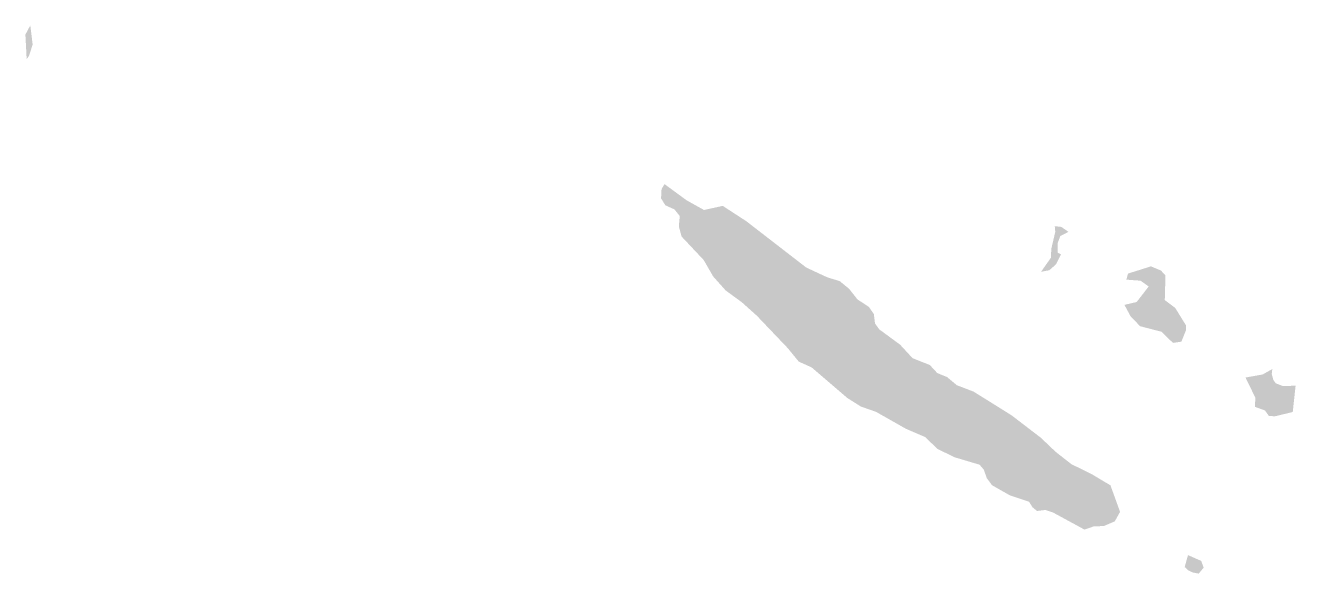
# Model space of a CAD drawing. Header units: inches. Extents: x -180 to 180, y -58 to 84.
# Drawn here: x 159.93 to 168.14, y -22.66 to -19.11 of the extents above; entities that cross this region are included whole.
import ezdxf

# ---------------------------------------------------------------- set-up
doc = ezdxf.new("R2010")
doc.units = ezdxf.units.IN
doc.header["$MEASUREMENT"] = 0

msp = doc.modelspace()

# ---------------------------------------------------------------- hatches: boundary and pattern name
for points in [[(159.9518, -19.3117), (159.9364, -19.3331), (159.9282, -19.1743), (159.9599, -19.1146), (159.9751, -19.2383), (159.9518, -19.3117)], [(164.2023, -20.2461), (164.3151, -20.3089), (164.4359, -20.2822), (164.5881, -20.3812), (164.9757, -20.6811), (165.1119, -20.7445), (165.1918, -20.7688), (165.2523, -20.818), (165.3066, -20.887), (165.3806, -20.9358), (165.4125, -20.9813), (165.4205, -21.0428), (165.4472, -21.0806), (165.5824, -21.18), (165.6628, -21.2672), (165.7746, -21.3117), (165.8229, -21.3638), (165.8854, -21.3892), (165.9495, -21.4424), (166.0578, -21.4839), (166.3033, -21.6372), (166.493, -21.7828), (166.5875, -21.8729), (166.6896, -21.953), (166.8201, -22.017), (166.9424, -22.0901), (167.0043, -22.2615), (166.9703, -22.3229), (166.9, -22.3533), (166.835, -22.3555), (166.7741, -22.3762), (166.5706, -22.2655), (166.5222, -22.2492), (166.468, -22.2561), (166.4377, -22.2315), (166.4164, -22.1962), (166.2923, -22.1551), (166.1767, -22.0892), (166.1432, -22.0444), (166.1237, -21.9888), (166.0961, -21.9566), (165.933, -21.908), (165.8234, -21.8538), (165.7438, -21.7773), (165.6202, -21.7242), (165.4276, -21.615), (165.3286, -21.5801), (165.242, -21.5255), (165.0102, -21.3269), (164.9274, -21.2898), (164.8553, -21.2016), (164.6557, -20.9921), (164.5595, -20.9059), (164.4547, -20.8291), (164.3745, -20.7393), (164.3129, -20.6327), (164.1697, -20.4802), (164.1521, -20.4149), (164.1581, -20.3479), (164.1236, -20.3049), (164.065, -20.2786), (164.0373, -20.2336), (164.0405, -20.1729), (164.0597, -20.1415), (164.2023, -20.2461)], [(166.5468, -20.6987), (166.4936, -20.7086), (166.5578, -20.6171), (166.5597, -20.5611), (166.5854, -20.4505), (166.5825, -20.4134), (166.6247, -20.4183), (166.6708, -20.4502), (166.6179, -20.4775), (166.6003, -20.5254), (166.6021, -20.5854), (166.6226, -20.5963), (166.5889, -20.6619), (166.5468, -20.6987)], [(167.4009, -21.1606), (167.3462, -21.1687), (167.2732, -21.0968), (167.1339, -21.0606), (167.0727, -20.9973), (167.0327, -20.9226), (167.1117, -20.9041), (167.1895, -20.8035), (167.1364, -20.7661), (167.045, -20.7595), (167.0558, -20.7202), (167.204, -20.6735), (167.2689, -20.7006), (167.2979, -20.7325), (167.2935, -20.8915), (167.3608, -20.9421), (167.4306, -21.0553), (167.4303, -21.087), (167.4009, -21.1606)], [(168.0109, -21.43), (168.0579, -21.4484), (168.1391, -21.4452), (168.1207, -21.6158), (168.0064, -21.6432), (167.9668, -21.6416), (167.9413, -21.6058), (167.8759, -21.5821), (167.8791, -21.5236), (167.8154, -21.3927), (167.926, -21.3729), (167.9885, -21.3379), (167.985, -21.3697), (167.9946, -21.4069), (168.0109, -21.43)], [(167.5444, -22.6232), (167.5127, -22.6611), (167.4734, -22.6533), (167.4437, -22.6392), (167.4221, -22.6186), (167.4435, -22.5414), (167.5295, -22.5792), (167.5444, -22.6232)]]:
    msp.add_hatch(color=256).paths.add_polyline_path(points, flags=0)

doc.saveas('drawing.dxf')
